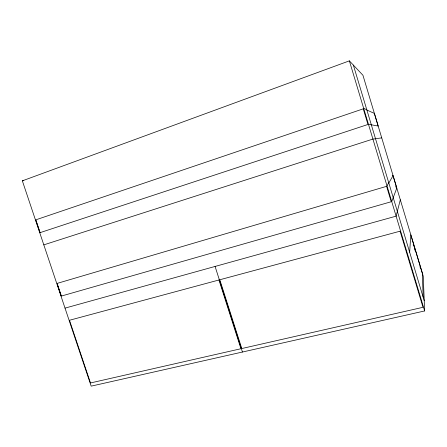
<?xml version="1.0" encoding="UTF-8"?>
<svg xmlns="http://www.w3.org/2000/svg" width="447" height="447" viewBox="0 0 447 447"><rect width="100%" height="100%" fill="white"/><g stroke="black" fill="none" stroke-linecap="round" stroke-linejoin="round"><path stroke-width="0.67" d="M409.664 252.197L410.804 234.792L422.337 273.218L423.164 297.093M400.316 199.787L396.115 216.152L65.022 308.128M391.751 201.541L393.204 197.675M393.237 197.58L396.791 188.114L393.053 175.649L388.845 182.985M387.007 185.784L388.728 182.806M392.639 175.693L392.885 175.269M22.35 180.839L349.37 60.859L362.936 75.252L423.242 276.162L424.65 310.95L91.177 386.141L22.35 180.839L23.73 180.672M43.812 244.867L372.91 139.073L381.738 137.883M368.507 124.305L378.156 126.037L374.374 113.426L366.903 110.018M363.69 108.319L366.752 109.727M35.833 220.254L40.001 232.697M57.769 285.706L61.027 295.411M215.08 266.44L242.442 352.035M353.359 65.089L424.237 300.758M349.37 60.859L424.65 310.95M395.802 186.226L396.394 188.198M413.207 244.207L413.805 246.185M414.592 248.823L415.19 250.801M419.94 266.63L420.538 268.613M363.255 108.839L35.81 219.84L40.101 232.647L367.959 124.467L363.255 108.839M386.588 186.338L57.115 283.409L61.362 296.065L391.226 201.737L386.588 186.338M218.957 279.99L69.475 320.27L90.49 382.962L240.939 348.733L218.957 279.99M400.093 231.183L219.795 279.766L241.777 348.543L423.007 307.307L400.093 231.183"/></g></svg>
